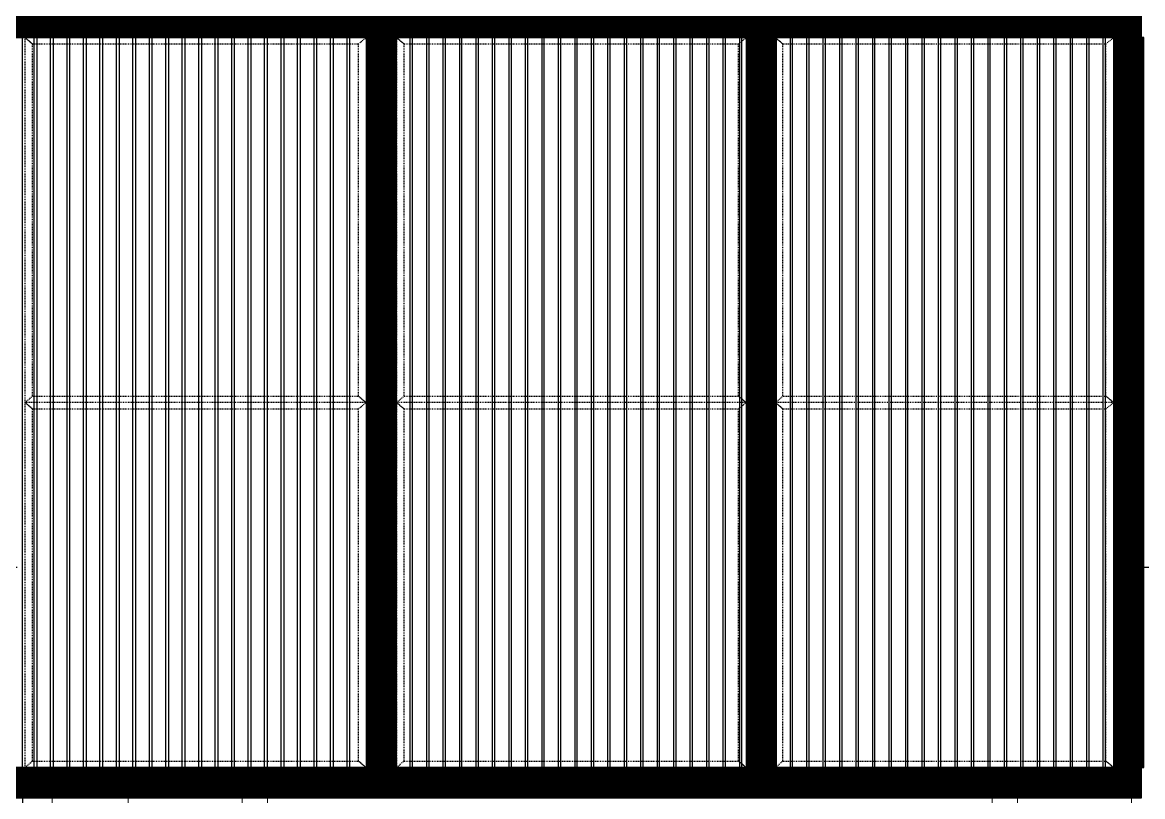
# Model space of a CAD drawing. Header units: millimetres. Extents: x 3774 to 718460, y -768339 to 192544.
# Drawn here: x 409014 to 413435, y -725372 to -722317 of the extents above; entities that cross this region are included whole.
import ezdxf
from ezdxf.xclip import XClip

# ---------------------------------------------------------------- set-up
doc = ezdxf.new("R2010")
doc.units = ezdxf.units.MM
doc.header["$XCLIPFRAME"] = 0
doc.set_wipeout_variables(frame=1)
for name, pattern in [('TA_GL_000.70000', [1.925, 0.7, -0.175, 0.175, -0.175, 0.7]), ('TA_HL_001.00000', [6.5, 3.55, -2.95]), ('XKITLINE00', [0]), ('XKITLINE02', [4, 2, -2])]:
    doc.linetypes.add(name, pattern=pattern)
for name, color, linetype in [('000 - 0_SYM_DWG_GRIDLINE_MAIN_COLOR_251', 7, 'Continuous'), ('010 - ASPG_EXTR_MAIN_COLOR_2', 7, 'Continuous'), ('010 - ASPG_EXTR_WIPEOUT_', 7, 'Continuous'), ('010 - ASPG_FRAMING_MAIN_COLOR_1', 7, 'Continuous'), ('010 - ASPG_FRAMING_MAIN_COLOR_2', 7, 'Continuous'), ('010 - ASPG_FRAMING_SUB_COLOR_2', 7, 'Continuous'), ('010 - ASPG_FRAMING_SUB_COLOR_3', 7, 'Continuous'), ('010 - ASPG_FRAMING_WIPEOUT_', 7, 'Continuous')]:
    doc.layers.add(name, color=color, linetype=linetype)
doc.layers.add('000_AREA_ASPG_AREA_HATCH_', color=7, linetype='Continuous', plot=False)
doc.layers.add('000_AREA_ASPG_AREA_MAIN_COLOR_1', color=7, linetype='Continuous', plot=False)
doc.layers.add('Bolt', color=7, linetype='Continuous', lineweight=0)
doc.layers.add('Part', color=7, linetype='Continuous', lineweight=0)
doc.styles.add('TA', font='', dxfattribs={"height": 4.5})
doc.styles.get('TA').set_extended_font_data('Cordia New')

# ---------------------------------------------------------------- blocks, each defined once
blk = doc.blocks.new('*U5902')
at = {"layer": '000 - 0_SYM_DWG_GRIDLINE_MAIN_COLOR_251', "color": 7, "linetype": 'ByBlock', "ltscale": 5}
blk.add_line((10, 0), (-759, 0), dxfattribs=at)
at = {"color": 7, "style": 'TA', "flags": 1}
blk.add_attdef('LOCATION', (6, -6), '', height=4.5, rotation=270, dxfattribs=at)
blk = doc.blocks.new('W-1-PP19-SE-ENT3_20260407-104913_PP19_ENT3_ELE1_DIMS_1')
at = {"layer": '000 - 0_SYM_DWG_GRIDLINE_MAIN_COLOR_251', "color": 7, "linetype": 'TA_GL_000.70000', "xscale": 50.00000000000003, "yscale": 50.00000000000003, "zscale": 50.00000000000003, "rotation": 180}
blk.add_blockref('*U5902', (-27800, 109400), dxfattribs=at)
blk = doc.blocks.new('*A6193501')
at = {"layer": 'Part', "color": 7, "linetype": 'XKITLINE00', "lineweight": 0}
blk.add_line((2179.569525, -87.253462), (2328.969438, -87.253462), dxfattribs=at)
blk = doc.blocks.new('*A13134195')
at = {"layer": 'Part', "color": 7, "linetype": 'XKITLINE00', "lineweight": 0}
for q in [(2331.369518, -82.453462), (2363.435963, -86.453462)]:
    blk.add_line((2331.369518, -86.453462), q, dxfattribs=at)
blk = doc.blocks.new('*A13264208')
at = {"layer": 'Part', "color": 7, "linetype": 'XKITLINE00', "lineweight": 0}
for p, q in [((2363.049523, -106.453462), (2363.435963, -106.453462)), ((2363.049523, -110.453462), (2363.049523, -106.453462))]:
    blk.add_line(p, q, dxfattribs=at)
blk = doc.blocks.new('*A13304212')
at = {"layer": 'Part', "color": 7, "linetype": 'XKITLINE00', "lineweight": 0}
for p, q in [((2335.769518, -86.773462), (2334.969518, -86.773462)), ((2334.969518, -92.053462), (2334.969518, -86.773462)), ((2335.769518, -92.053462), (2335.769518, -86.773462)), ((2334.969518, -104.053462), (2334.969518, -92.621462)), ((2335.769518, -104.053462), (2335.769518, -92.621462)), ((2334.969518, -116.053462), (2334.969518, -104.621462)), ((2335.769518, -116.053462), (2335.769518, -104.621462)), ((2334.969518, -128.053462), (2334.969518, -116.621462)), ((2335.769518, -128.053462), (2335.769518, -116.621462)), ((2334.969518, -130.133462), (2334.969518, -128.621462)), ((2335.769518, -130.133462), (2335.769518, -128.621462)), ((2334.969518, -130.133462), (2335.769518, -130.133462))]:
    blk.add_line(p, q, dxfattribs=at)
blk = doc.blocks.new('*A13314213')
at = {"layer": 'Part', "color": 7, "linetype": 'XKITLINE00', "lineweight": 0}
for p, q in [((2359.449603, -86.773462), (2358.649603, -86.773462)), ((2358.649603, -92.053462), (2358.649603, -86.773462)), ((2359.449603, -92.053462), (2359.449603, -86.773462)), ((2358.649603, -104.053462), (2358.649603, -92.621462)), ((2359.449603, -104.053462), (2359.449603, -92.621462)), ((2358.649603, -116.053462), (2358.649603, -104.621462)), ((2359.449603, -116.053462), (2359.449603, -104.621462)), ((2358.649603, -128.053462), (2358.649603, -116.621462)), ((2359.449603, -128.053462), (2359.449603, -116.621462)), ((2358.649603, -130.133462), (2358.649603, -128.621462)), ((2359.449603, -130.133462), (2359.449603, -128.621462)), ((2358.649603, -130.133462), (2359.449603, -130.133462))]:
    blk.add_line(p, q, dxfattribs=at)
blk = doc.blocks.new('*A13374219')
at = {"layer": 'Part', "color": 7, "linetype": 'XKITLINE00', "lineweight": 0}
for p, q in [((2328.969518, -124.453462), (2328.969518, -78.053462)), ((2328.969518, -78.053462), (2331.369518, -78.053462)), ((2331.369518, -124.453462), (2331.369518, -78.053462)), ((2328.969518, -124.453462), (2331.369518, -124.453462))]:
    blk.add_line(p, q, dxfattribs=at)
blk = doc.blocks.new('*A13384220')
at = {"layer": 'Part', "color": 7, "linetype": 'XKITLINE00', "lineweight": 0}
for p, q in [((2363.049523, -124.453462), (2363.049523, -78.053462)), ((2363.049523, -78.053462), (2363.435963, -78.053462)), ((2365.449523, -84.533462), (2365.449523, -84.373462)), ((2365.449523, -108.533462), (2365.449523, -108.373462)), ((2363.049523, -124.453462), (2363.435963, -124.453462))]:
    blk.add_line(p, q, dxfattribs=at)
blk = doc.blocks.new('*A13664248')
at = {"layer": 'Bolt', "color": 7, "linetype": 'XKITLINE00', "lineweight": 0}
for p, q in [((2330.369525, -87.661462), (2330.369525, -87.736054)), ((2330.257525, -87.773462), (2330.332117, -87.773462)), ((2330.369525, -87.885462), (2330.369525, -87.81087)), ((2330.481525, -87.773462), (2330.406933, -87.773462))]:
    blk.add_line(p, q, dxfattribs=at)
blk = doc.blocks.new('*A13694251')
at = {"layer": 'Bolt', "color": 7, "linetype": 'XKITLINE00', "lineweight": 0}
for p, q in [((2330.369526, -87.661462), (2330.369526, -87.736054)), ((2330.257526, -87.773462), (2330.332118, -87.773462)), ((2330.369526, -87.885462), (2330.369526, -87.81087)), ((2330.481526, -87.773462), (2330.406934, -87.773462))]:
    blk.add_line(p, q, dxfattribs=at)
blk = doc.blocks.new('*A14524334')
at = {"layer": 'Part', "color": 7, "linetype": 'XKITLINE00', "lineweight": 0}
for p, q in [((2328.809518, -104.053462), (2288.969552, -104.053462)), ((2328.809518, -104.573462), (2328.809518, -104.053462)), ((2328.809518, -104.573462), (2288.969552, -104.573462))]:
    blk.add_line(p, q, dxfattribs=at)
blk = doc.blocks.new('*A14564338')
at = {"layer": 'Part', "color": 7, "linetype": 'XKITLINE00', "lineweight": 0}
for p, q in [((2328.809518, -92.053462), (2288.969552, -92.053462)), ((2328.809518, -92.573462), (2328.809518, -92.053462)), ((2328.809518, -92.573462), (2288.969552, -92.573462))]:
    blk.add_line(p, q, dxfattribs=at)
blk = doc.blocks.new('*A14774359')
at = {"layer": 'Bolt', "color": 7, "linetype": 'XKITLINE00', "lineweight": 0}
for p, q in [((2330.257525, -106.973462), (2330.332117, -106.973462)), ((2330.369525, -106.861462), (2330.369525, -106.936054)), ((2330.369525, -107.085462), (2330.369525, -107.01087)), ((2330.481525, -106.973462), (2330.406933, -106.973462))]:
    blk.add_line(p, q, dxfattribs=at)
blk = doc.blocks.new('*A14784360')
at = {"layer": 'Bolt', "color": 7, "linetype": 'XKITLINE02', "lineweight": 0}
for p, q in [((2330.193525, -106.613462), (2330.193525, -106.693462)), ((2330.193525, -106.613462), (2330.193525, -106.693462)), ((2330.369525, -106.550102), (2330.369525, -106.893462)), ((2330.369525, -106.550102), (2330.369525, -106.893462)), ((2330.545525, -106.613462), (2330.545525, -106.693462)), ((2330.545525, -106.613462), (2330.545525, -106.693462))]:
    blk.add_line(p, q, dxfattribs=at)
blk = doc.blocks.new('*A14814363')
at = {"layer": 'Bolt', "color": 7, "linetype": 'XKITLINE02', "lineweight": 0}
for p, q in [((2330.193526, -106.613462), (2330.193526, -106.693462)), ((2330.193526, -106.613462), (2330.193526, -106.693462)), ((2330.369526, -106.550102), (2330.369526, -106.893462)), ((2330.369526, -106.550102), (2330.369526, -106.893462)), ((2330.545526, -106.613462), (2330.545526, -106.693462)), ((2330.545526, -106.613462), (2330.545526, -106.693462))]:
    blk.add_line(p, q, dxfattribs=at)
blk = doc.blocks.new('*A14824364')
at = {"layer": 'Bolt', "color": 7, "linetype": 'XKITLINE00', "lineweight": 0}
for p, q in [((2330.257526, -106.973462), (2330.332118, -106.973462)), ((2330.369526, -106.861462), (2330.369526, -106.936054)), ((2330.369526, -107.085462), (2330.369526, -107.01087)), ((2330.481526, -106.973462), (2330.406934, -106.973462))]:
    blk.add_line(p, q, dxfattribs=at)
blk = doc.blocks.new('*A14834365')
at = {"layer": 'Bolt', "color": 7, "linetype": 'XKITLINE00', "lineweight": 0}
for p, q in [((2330.257525, -101.133462), (2330.332117, -101.133462)), ((2330.369525, -101.021462), (2330.369525, -101.096054)), ((2330.481525, -101.133462), (2330.406933, -101.133462)), ((2330.369525, -101.245462), (2330.369525, -101.17087))]:
    blk.add_line(p, q, dxfattribs=at)
blk = doc.blocks.new('*A14844366')
at = {"layer": 'Bolt', "color": 7, "linetype": 'XKITLINE02', "lineweight": 0}
for p, q in [((2330.193525, -101.493462), (2330.193525, -101.413462)), ((2330.193525, -101.493462), (2330.193525, -101.413462)), ((2330.369525, -101.556822), (2330.369525, -101.213462)), ((2330.369525, -101.556822), (2330.369525, -101.213462)), ((2330.545525, -101.493462), (2330.545525, -101.413462)), ((2330.545525, -101.493462), (2330.545525, -101.413462))]:
    blk.add_line(p, q, dxfattribs=at)
blk = doc.blocks.new('*A14854367')
at = {"layer": 'Bolt', "color": 7, "linetype": 'XKITLINE02', "lineweight": 0}
for p, q in [((2329.313525, -92.621462), (2329.313525, -92.573462)), ((2329.313525, -92.621462), (2329.313525, -92.573462)), ((2329.433525, -92.573462), (2329.433525, -92.525462)), ((2329.433525, -92.573462), (2329.433525, -92.525462)), ((2329.489525, -92.684822), (2329.489525, -92.341462)), ((2329.489525, -92.684822), (2329.489525, -92.341462)), ((2329.545525, -92.573462), (2329.545525, -92.525462)), ((2329.545525, -92.573462), (2329.545525, -92.525462)), ((2329.665525, -92.621462), (2329.665525, -92.573462)), ((2329.665525, -92.621462), (2329.665525, -92.573462))]:
    blk.add_line(p, q, dxfattribs=at)
blk = doc.blocks.new('*A14884370')
at = {"layer": 'Bolt', "color": 7, "linetype": 'XKITLINE00', "lineweight": 0}
for p, q in [((2330.257526, -101.133462), (2330.332118, -101.133462)), ((2330.369526, -101.021462), (2330.369526, -101.096054)), ((2330.481526, -101.133462), (2330.406934, -101.133462)), ((2330.369526, -101.245462), (2330.369526, -101.17087))]:
    blk.add_line(p, q, dxfattribs=at)
blk = doc.blocks.new('*A14894371')
at = {"layer": 'Bolt', "color": 7, "linetype": 'XKITLINE02', "lineweight": 0}
for p, q in [((2330.193526, -101.493462), (2330.193526, -101.413462)), ((2330.193526, -101.493462), (2330.193526, -101.413462)), ((2330.369526, -101.556822), (2330.369526, -101.213462)), ((2330.369526, -101.556822), (2330.369526, -101.213462)), ((2330.545526, -101.493462), (2330.545526, -101.413462)), ((2330.545526, -101.493462), (2330.545526, -101.413462))]:
    blk.add_line(p, q, dxfattribs=at)
blk = doc.blocks.new('*A14904372')
at = {"layer": 'Bolt', "color": 7, "linetype": 'XKITLINE02', "lineweight": 0}
for p, q in [((2329.313522, -92.621462), (2329.313522, -92.573462)), ((2329.313522, -92.621462), (2329.313522, -92.573462)), ((2329.433522, -92.573462), (2329.433522, -92.525462)), ((2329.433522, -92.573462), (2329.433522, -92.525462)), ((2329.489522, -92.684822), (2329.489522, -92.341462)), ((2329.489522, -92.684822), (2329.489522, -92.341462)), ((2329.545522, -92.573462), (2329.545522, -92.525462)), ((2329.545522, -92.573462), (2329.545522, -92.525462)), ((2329.665522, -92.621462), (2329.665522, -92.573462)), ((2329.665522, -92.621462), (2329.665522, -92.573462))]:
    blk.add_line(p, q, dxfattribs=at)
blk = doc.blocks.new('*A15074389')
at = {"layer": 'Part', "color": 7, "linetype": 'XKITLINE00', "lineweight": 0}
for p, q in [((2362.889518, -104.053462), (2331.529518, -104.053462)), ((2331.529518, -104.573462), (2331.529518, -104.053462)), ((2362.889518, -104.573462), (2362.889518, -104.053462)), ((2362.889518, -104.573462), (2331.529518, -104.573462))]:
    blk.add_line(p, q, dxfattribs=at)
blk = doc.blocks.new('*A15084390')
at = {"layer": 'Part', "color": 7, "linetype": 'XKITLINE00', "lineweight": 0}
for p, q in [((2358.649603, -104.573462), (2358.649603, -104.621462)), ((2358.649603, -104.621462), (2359.449603, -104.621462)), ((2359.449603, -104.621462), (2359.449603, -104.573462))]:
    blk.add_line(p, q, dxfattribs=at)
blk = doc.blocks.new('*A15094391')
at = {"layer": 'Part', "color": 7, "linetype": 'XKITLINE00', "lineweight": 0}
for p, q in [((2359.025603, -105.421462), (2359.025603, -104.621462)), ((2359.025603, -104.621462), (2359.073603, -104.621462)), ((2359.073603, -105.421462), (2359.073603, -104.621462)), ((2359.025603, -104.861462), (2359.073603, -104.861462)), ((2359.025603, -105.421462), (2359.073603, -105.421462))]:
    blk.add_line(p, q, dxfattribs=at)
blk = doc.blocks.new('*A15104392')
at = {"layer": 'Part', "color": 7, "linetype": 'XKITLINE00', "lineweight": 0}
for p, q in [((2335.345518, -105.421462), (2335.345518, -104.621462)), ((2335.345518, -104.621462), (2335.393518, -104.621462)), ((2335.393518, -105.421462), (2335.393518, -104.621462)), ((2335.345518, -104.861462), (2335.393518, -104.861462)), ((2335.345518, -105.421462), (2335.393518, -105.421462))]:
    blk.add_line(p, q, dxfattribs=at)
blk = doc.blocks.new('*A15114393')
at = {"layer": 'Part', "color": 7, "linetype": 'XKITLINE00', "lineweight": 0}
for p, q in [((2334.969518, -104.573462), (2334.969518, -104.621462)), ((2334.969518, -104.621462), (2335.769518, -104.621462)), ((2335.769518, -104.621462), (2335.769518, -104.573462))]:
    blk.add_line(p, q, dxfattribs=at)
blk = doc.blocks.new('*A15124394')
at = {"layer": 'Part', "color": 7, "linetype": 'XKITLINE00', "lineweight": 0}
for p, q in [((2362.889518, -92.053462), (2331.529518, -92.053462)), ((2331.529518, -92.573462), (2331.529518, -92.053462)), ((2362.889518, -92.573462), (2362.889518, -92.053462)), ((2362.889518, -92.573462), (2331.529518, -92.573462))]:
    blk.add_line(p, q, dxfattribs=at)
blk = doc.blocks.new('*A15134395')
at = {"layer": 'Part', "color": 7, "linetype": 'XKITLINE00', "lineweight": 0}
for p, q in [((2358.649603, -92.573462), (2358.649603, -92.621462)), ((2358.649603, -92.621462), (2359.449603, -92.621462)), ((2359.449603, -92.621462), (2359.449603, -92.573462))]:
    blk.add_line(p, q, dxfattribs=at)
blk = doc.blocks.new('*A15144396')
at = {"layer": 'Part', "color": 7, "linetype": 'XKITLINE00', "lineweight": 0}
for p, q in [((2359.025603, -93.421462), (2359.025603, -92.621462)), ((2359.025603, -92.621462), (2359.073603, -92.621462)), ((2359.073603, -93.421462), (2359.073603, -92.621462)), ((2359.025603, -92.861462), (2359.073603, -92.861462)), ((2359.025603, -93.421462), (2359.073603, -93.421462))]:
    blk.add_line(p, q, dxfattribs=at)
blk = doc.blocks.new('*A15154397')
at = {"layer": 'Part', "color": 7, "linetype": 'XKITLINE00', "lineweight": 0}
for p, q in [((2334.969518, -92.573462), (2334.969518, -92.621462)), ((2334.969518, -92.621462), (2335.769518, -92.621462)), ((2335.769518, -92.621462), (2335.769518, -92.573462))]:
    blk.add_line(p, q, dxfattribs=at)
blk = doc.blocks.new('*A15164398')
at = {"layer": 'Part', "color": 7, "linetype": 'XKITLINE00', "lineweight": 0}
for p, q in [((2335.345518, -93.421462), (2335.345518, -92.621462)), ((2335.345518, -92.621462), (2335.393518, -92.621462)), ((2335.393518, -93.421462), (2335.393518, -92.621462)), ((2335.345518, -92.861462), (2335.393518, -92.861462)), ((2335.345518, -93.421462), (2335.393518, -93.421462))]:
    blk.add_line(p, q, dxfattribs=at)
blk = doc.blocks.new('*A15284410')
at = {"layer": 'Bolt'}
for points in [[(2358.754, -104.573), (2358.754, -104.525), (2358.866, -104.525), (2358.866, -104.573)], [(2358.754, -104.621), (2358.754, -104.573), (2358.866, -104.573), (2358.866, -104.621)], [(2359.234, -104.573), (2359.234, -104.525), (2359.346, -104.525), (2359.346, -104.573)], [(2359.234, -104.621), (2359.234, -104.573), (2359.346, -104.573), (2359.346, -104.621)]]:
    blk.add_hatch(color=7, dxfattribs=at).paths.add_polyline_path(points, flags=17)
at = {"layer": 'Bolt', "color": 7, "linetype": 'XKITLINE00', "lineweight": 0}
for p, q in [((2358.754, -104.573), (2358.754, -104.525)), ((2358.754, -104.621), (2358.754, -104.573)), ((2358.81, -104.685), (2358.81, -104.341)), ((2358.866, -104.573), (2358.866, -104.525)), ((2358.866, -104.621), (2358.866, -104.573)), ((2359.234, -104.573), (2359.234, -104.525)), ((2359.234, -104.621), (2359.234, -104.573)), ((2359.29, -104.685), (2359.29, -104.341)), ((2359.346, -104.573), (2359.346, -104.525)), ((2359.346, -104.621), (2359.346, -104.573))]:
    blk.add_line(p, q, dxfattribs=at)
blk = doc.blocks.new('*A15294411')
at = {"layer": 'Bolt'}
for points in [[(2335.074, -104.573), (2335.074, -104.525), (2335.186, -104.525), (2335.186, -104.573)], [(2335.074, -104.621), (2335.074, -104.573), (2335.186, -104.573), (2335.186, -104.621)], [(2335.554, -104.573), (2335.554, -104.525), (2335.666, -104.525), (2335.666, -104.573)], [(2335.554, -104.621), (2335.554, -104.573), (2335.666, -104.573), (2335.666, -104.621)]]:
    blk.add_hatch(color=7, dxfattribs=at).paths.add_polyline_path(points, flags=17)
at = {"layer": 'Bolt', "color": 7, "linetype": 'XKITLINE00', "lineweight": 0}
for p, q in [((2335.074, -104.573), (2335.074, -104.525)), ((2335.074, -104.621), (2335.074, -104.573)), ((2335.13, -104.685), (2335.13, -104.341)), ((2335.186, -104.573), (2335.186, -104.525)), ((2335.186, -104.621), (2335.186, -104.573)), ((2335.554, -104.573), (2335.554, -104.525)), ((2335.554, -104.621), (2335.554, -104.573)), ((2335.61, -104.685), (2335.61, -104.341)), ((2335.666, -104.573), (2335.666, -104.525)), ((2335.666, -104.621), (2335.666, -104.573))]:
    blk.add_line(p, q, dxfattribs=at)
blk = doc.blocks.new('*A15304412')
at = {"layer": 'Bolt'}
for points in [[(2358.754, -92.573), (2358.754, -92.525), (2358.866, -92.525), (2358.866, -92.573)], [(2358.754, -92.621), (2358.754, -92.573), (2358.866, -92.573), (2358.866, -92.621)], [(2359.234, -92.573), (2359.234, -92.525), (2359.346, -92.525), (2359.346, -92.573)], [(2359.234, -92.621), (2359.234, -92.573), (2359.346, -92.573), (2359.346, -92.621)]]:
    blk.add_hatch(color=7, dxfattribs=at).paths.add_polyline_path(points, flags=17)
at = {"layer": 'Bolt', "color": 7, "linetype": 'XKITLINE00', "lineweight": 0}
for p, q in [((2358.754, -92.573), (2358.754, -92.525)), ((2358.754, -92.621), (2358.754, -92.573)), ((2358.81, -92.685), (2358.81, -92.341)), ((2358.866, -92.573), (2358.866, -92.525)), ((2358.866, -92.621), (2358.866, -92.573)), ((2359.234, -92.573), (2359.234, -92.525)), ((2359.234, -92.621), (2359.234, -92.573)), ((2359.29, -92.685), (2359.29, -92.341)), ((2359.346, -92.573), (2359.346, -92.525)), ((2359.346, -92.621), (2359.346, -92.573))]:
    blk.add_line(p, q, dxfattribs=at)
blk = doc.blocks.new('*A15314413')
at = {"layer": 'Bolt'}
for points in [[(2335.074, -92.573), (2335.074, -92.525), (2335.186, -92.525), (2335.186, -92.573)], [(2335.074, -92.621), (2335.074, -92.573), (2335.186, -92.573), (2335.186, -92.621)], [(2335.554, -92.573), (2335.554, -92.525), (2335.666, -92.525), (2335.666, -92.573)], [(2335.554, -92.621), (2335.554, -92.573), (2335.666, -92.573), (2335.666, -92.621)]]:
    blk.add_hatch(color=7, dxfattribs=at).paths.add_polyline_path(points, flags=17)
at = {"layer": 'Bolt', "color": 7, "linetype": 'XKITLINE00', "lineweight": 0}
for p, q in [((2335.074, -92.573), (2335.074, -92.525)), ((2335.074, -92.621), (2335.074, -92.573)), ((2335.13, -92.685), (2335.13, -92.341)), ((2335.186, -92.573), (2335.186, -92.525)), ((2335.186, -92.621), (2335.186, -92.573)), ((2335.554, -92.573), (2335.554, -92.525)), ((2335.554, -92.621), (2335.554, -92.573)), ((2335.61, -92.685), (2335.61, -92.341)), ((2335.666, -92.573), (2335.666, -92.525)), ((2335.666, -92.621), (2335.666, -92.573))]:
    blk.add_line(p, q, dxfattribs=at)
blk = doc.blocks.new('*A15924474')
at = {"layer": 'Part', "color": 7, "linetype": 'XKITLINE00', "lineweight": 0}
blk.add_line((2328.969438, -87.253462), (2328.969438, -82.453462), dxfattribs=at)
blk = doc.blocks.new('*A16234505')
at = {"layer": 'Bolt', "color": 7, "linetype": 'XKITLINE02', "lineweight": 0}
for p, q in [((2330.369525, -87.350102), (2330.369525, -87.693462)), ((2330.369525, -87.350102), (2330.369525, -87.693462)), ((2330.193525, -87.413462), (2330.193525, -87.493462)), ((2330.193525, -87.413462), (2330.193525, -87.493462)), ((2330.545525, -87.413462), (2330.545525, -87.493462)), ((2330.545525, -87.413462), (2330.545525, -87.493462))]:
    blk.add_line(p, q, dxfattribs=at)
blk = doc.blocks.new('*A16264508')
at = {"layer": 'Bolt', "color": 7, "linetype": 'XKITLINE02', "lineweight": 0}
for p, q in [((2330.369526, -87.350102), (2330.369526, -87.693462)), ((2330.369526, -87.350102), (2330.369526, -87.693462)), ((2330.193526, -87.413462), (2330.193526, -87.493462)), ((2330.193526, -87.413462), (2330.193526, -87.493462)), ((2330.545526, -87.413462), (2330.545526, -87.493462)), ((2330.545526, -87.413462), (2330.545526, -87.493462))]:
    blk.add_line(p, q, dxfattribs=at)
blk = doc.blocks.new('*A16624544')
at = {"layer": 'Part', "color": 7, "linetype": 'XKITLINE00', "lineweight": 0}
for p, q in [((2359.073603, -86.773462), (2359.073603, -86.693462)), ((2359.113603, -86.773462), (2359.113603, -86.733462)), ((2359.113603, -86.733462), (2359.553603, -86.733462)), ((2359.553603, -86.733462), (2359.553603, -86.693462))]:
    blk.add_line(p, q, dxfattribs=at)
blk = doc.blocks.new('*A16634545')
at = {"layer": 'Part', "color": 7, "linetype": 'XKITLINE00', "lineweight": 0}
for p, q in [((2358.169603, -86.613462), (2358.009603, -86.453462)), ((2359.929603, -86.613462), (2358.169603, -86.613462)), ((2360.089603, -86.453462), (2359.929603, -86.613462))]:
    blk.add_line(p, q, dxfattribs=at)
blk = doc.blocks.new('*A16644546')
at = {"layer": 'Part', "color": 7, "linetype": 'XKITLINE00', "lineweight": 0}
for p, q in [((2358.169603, -86.693462), (2358.169603, -86.613462)), ((2358.169603, -86.613462), (2359.929603, -86.613462)), ((2359.929603, -86.693462), (2359.929603, -86.613462)), ((2358.169603, -86.693462), (2359.929603, -86.693462))]:
    blk.add_line(p, q, dxfattribs=at)
blk = doc.blocks.new('*A16654547')
at = {"layer": 'Part', "color": 7, "linetype": 'XKITLINE00', "lineweight": 0}
for p, q in [((2335.393518, -86.773462), (2335.393518, -86.693462)), ((2335.433518, -86.773462), (2335.433518, -86.733462)), ((2335.433518, -86.733462), (2335.873518, -86.733462)), ((2335.873518, -86.733462), (2335.873518, -86.693462))]:
    blk.add_line(p, q, dxfattribs=at)
blk = doc.blocks.new('*A16664548')
at = {"layer": 'Part', "color": 7, "linetype": 'XKITLINE00', "lineweight": 0}
for p, q in [((2334.489518, -86.693462), (2334.489518, -86.613462)), ((2334.489518, -86.613462), (2336.249518, -86.613462)), ((2336.249518, -86.693462), (2336.249518, -86.613462)), ((2334.489518, -86.693462), (2336.249518, -86.693462))]:
    blk.add_line(p, q, dxfattribs=at)
blk = doc.blocks.new('*A16724554')
at = {"layer": 'Part', "color": 7, "linetype": 'XKITLINE00', "lineweight": 0}
for p, q in [((2334.489518, -86.613462), (2334.329518, -86.453462)), ((2336.249518, -86.613462), (2334.489518, -86.613462)), ((2336.409518, -86.453462), (2336.249518, -86.613462))]:
    blk.add_line(p, q, dxfattribs=at)
blk = doc.blocks.new('*A16824564')
at = {"layer": 'Bolt'}
for points in [[(2358.466, -86.613), (2358.466, -86.693), (2358.354, -86.693), (2358.354, -86.613)], [(2359.746, -86.613), (2359.746, -86.693), (2359.634, -86.693), (2359.634, -86.613)]]:
    blk.add_hatch(color=7, dxfattribs=at).paths.add_polyline_path(points, flags=17)
at = {"layer": 'Bolt', "color": 7, "linetype": 'XKITLINE00', "lineweight": 0}
for p, q in [((2358.354, -86.613), (2358.354, -86.693)), ((2358.41, -86.55), (2358.41, -86.893)), ((2358.466, -86.613), (2358.466, -86.693)), ((2359.634, -86.613), (2359.634, -86.693)), ((2359.69, -86.55), (2359.69, -86.893)), ((2359.746, -86.613), (2359.746, -86.693))]:
    blk.add_line(p, q, dxfattribs=at)
blk = doc.blocks.new('*A16834565')
at = {"layer": 'Bolt', "color": 7, "linetype": 'XKITLINE02', "lineweight": 0}
for p, q in [((2358.962243, -86.973462), (2359.305603, -86.973462)), ((2359.025603, -86.917462), (2359.073603, -86.917462)), ((2359.073603, -86.917462), (2359.113603, -86.917462)), ((2359.025603, -87.029462), (2359.073603, -87.029462)), ((2359.073603, -87.029462), (2359.113603, -87.029462))]:
    blk.add_line(p, q, dxfattribs=at)
blk = doc.blocks.new('*A16844566')
at = {"layer": 'Bolt'}
for points in [[(2334.786, -86.613), (2334.786, -86.693), (2334.674, -86.693), (2334.674, -86.613)], [(2336.066, -86.613), (2336.066, -86.693), (2335.954, -86.693), (2335.954, -86.613)]]:
    blk.add_hatch(color=7, dxfattribs=at).paths.add_polyline_path(points, flags=17)
at = {"layer": 'Bolt', "color": 7, "linetype": 'XKITLINE00', "lineweight": 0}
for p, q in [((2334.674, -86.613), (2334.674, -86.693)), ((2334.73, -86.55), (2334.73, -86.893)), ((2334.786, -86.613), (2334.786, -86.693)), ((2335.954, -86.613), (2335.954, -86.693)), ((2336.01, -86.55), (2336.01, -86.893)), ((2336.066, -86.613), (2336.066, -86.693))]:
    blk.add_line(p, q, dxfattribs=at)
blk = doc.blocks.new('*A16854567')
at = {"layer": 'Bolt', "color": 7, "linetype": 'XKITLINE02', "lineweight": 0}
for p, q in [((2335.282158, -86.973462), (2335.625518, -86.973462)), ((2335.345518, -86.917462), (2335.393518, -86.917462)), ((2335.393518, -86.917462), (2335.433518, -86.917462)), ((2335.345518, -87.029462), (2335.393518, -87.029462)), ((2335.393518, -87.029462), (2335.433518, -87.029462))]:
    blk.add_line(p, q, dxfattribs=at)
blk = doc.blocks.new('W-1-PP19-SE-ENT3_20260407-111149_PP19_ENT3_SE_ELE3')
at = {"color": 7, "lineweight": 0, "xscale": 125, "yscale": 125, "zscale": 125}
for name in ['*A13374219', '*A13384220', '*A6193501', '*A15924474', '*A13134195', '*A16724554', '*A16664548', '*A16844566', '*A16634545', '*A16644546', '*A16824564', '*A13304212', '*A16854567', '*A16654547', '*A13314213', '*A16834565', '*A16624544', '*A16234505', '*A16264508', '*A13664248', '*A13694251', '*A14564338', '*A15124394', '*A14904372', '*A14854367', '*A15154397', '*A15314413', '*A15164398', '*A15134395', '*A15304412', '*A15144396', '*A14834365', '*A14884370', '*A14844366', '*A14894371', '*A14524334', '*A15074389', '*A15114393', '*A15294411', '*A15104392', '*A15084390', '*A15284410', '*A15094391', '*A13264208', '*A14784360', '*A14814363', '*A14774359', '*A14824364']:
    blk.add_blockref(name, (-296446.190625, 122106.68275), dxfattribs=at)
blk = doc.blocks.new('*U7966')
at = {"color": 7}
blk.add_wipeout([(0, 0), (77.5, 0), (77.5, 2950), (0, 2950)], dxfattribs=at)
blk.add_lwpolyline([(0, 0), (77.5, 0), (77.5, 2950), (0, 2950)], close=True, dxfattribs=at)
blk = doc.blocks.new('*U7965')
at = {"color": 7}
blk.add_wipeout([(0, -40), (4413, -40), (4413, 40), (0, 40)], dxfattribs=at).dxf.layer = '010 - ASPG_FRAMING_WIPEOUT_'
at = {"layer": '010 - ASPG_FRAMING_MAIN_COLOR_2', "color": 7}
blk.add_lwpolyline([(0, -40), (4413, -40), (4413, 40), (0, 40)], close=True, dxfattribs=at)
at = {"color": 7}
for points in [[(0, 40), (4493.8, 40), (4493.8, 50), (0, 50)], [(0, -50), (4493.8, -50), (4493.8, -40), (0, -40)]]:
    blk.add_wipeout(points, dxfattribs=at).dxf.layer = '010 - ASPG_FRAMING_WIPEOUT_'
at = {"layer": '010 - ASPG_FRAMING_MAIN_COLOR_1', "color": 7}
for points in [[(0, 40), (4493.8, 40), (4493.8, 50), (0, 50)], [(0, -50), (4493.8, -50), (4493.8, -40), (0, -40)]]:
    blk.add_lwpolyline(points, close=True, dxfattribs=at)
blk = doc.blocks.new('*U7967')
at = {"color": 7}
blk.add_wipeout([(0, 0), (77.5, 0), (77.5, 2900), (0, 2900)], dxfattribs=at)
blk.add_lwpolyline([(0, 0), (77.5, 0), (77.5, 2900), (0, 2900)], close=True, dxfattribs=at)
blk = doc.blocks.new('*U8022')
at = {"color": 7}
blk.add_wipeout([(50, 0), (1416.3, 0), (1416.3, 2880), (50, 2880)], dxfattribs=at).dxf.layer = '010 - ASPG_EXTR_WIPEOUT_'
at = {"layer": '010 - ASPG_EXTR_MAIN_COLOR_2', "color": 7}
for points in [[(125, 0), (135.2, 0), (135.2, 2880), (125, 2880)], [(190, 0), (200.2, 0), (200.2, 2880), (190, 2880)], [(255, 0), (265.2, 0), (265.2, 2880), (255, 2880)], [(320, 0), (330.2, 0), (330.2, 2880), (320, 2880)], [(385, 0), (395.2, 0), (395.2, 2880), (385, 2880)], [(450, 0), (460.2, 0), (460.2, 2880), (450, 2880)], [(515, 0), (525.2, 0), (525.2, 2880), (515, 2880)], [(580, 0), (590.2, 0), (590.2, 2880), (580, 2880)], [(645, 0), (655.2, 0), (655.2, 2880), (645, 2880)], [(710, 0), (720.2, 0), (720.2, 2880), (710, 2880)], [(775, 0), (785.2, 0), (785.2, 2880), (775, 2880)], [(840, 0), (850.2, 0), (850.2, 2880), (840, 2880)], [(905, 0), (915.2, 0), (915.2, 2880), (905, 2880)], [(970, 0), (980.2, 0), (980.2, 2880), (970, 2880)], [(1035, 0), (1045.2, 0), (1045.2, 2880), (1035, 2880)], [(1100, 0), (1110.2, 0), (1110.2, 2880), (1100, 2880)], [(1165, 0), (1175.2, 0), (1175.2, 2880), (1165, 2880)], [(1230, 0), (1240.2, 0), (1240.2, 2880), (1230, 2880)], [(1295, 0), (1305.2, 0), (1305.2, 2880), (1295, 2880)], [(1360, 0), (1370.2, 0), (1370.2, 2880), (1360, 2880)]]:
    blk.add_lwpolyline(points, close=True, dxfattribs=at)
at = {"layer": '010 - ASPG_FRAMING_SUB_COLOR_2', "color": 7}
blk.add_lwpolyline([(50, 0), (1416.3, 0), (1416.3, 2880), (50, 2880)], close=True, dxfattribs=at)
at = {"color": 7}
blk.add_wipeout([(-50, 0), (50, 0), (50, 2880), (-50, 2880)], dxfattribs=at).dxf.layer = '010 - ASPG_EXTR_WIPEOUT_'
at = {"layer": '010 - ASPG_FRAMING_MAIN_COLOR_1', "color": 7}
for points in [[(-50, 0), (-40, 0), (-40, 2880), (-50, 2880)], [(40, 0), (50, 0), (50, 2880), (40, 2880)]]:
    blk.add_lwpolyline(points, close=True, dxfattribs=at)
at = {"layer": '010 - ASPG_FRAMING_SUB_COLOR_2', "color": 7}
blk.add_lwpolyline([(-50, 0), (50, 0), (50, 2880), (-50, 2880)], close=True, dxfattribs=at)
blk = doc.blocks.new('*U8021')
at = {"color": 7}
blk.add_wipeout([(50, 0), (1450, 0), (1450, 2880), (50, 2880)], dxfattribs=at).dxf.layer = '010 - ASPG_EXTR_WIPEOUT_'
at = {"layer": '010 - ASPG_EXTR_MAIN_COLOR_2', "color": 7}
for points in [[(113.3, 0), (123.5, 0), (123.5, 2880), (113.3, 2880)], [(178.3, 0), (188.5, 0), (188.5, 2880), (178.3, 2880)], [(243.3, 0), (253.5, 0), (253.5, 2880), (243.3, 2880)], [(308.3, 0), (318.5, 0), (318.5, 2880), (308.3, 2880)], [(373.3, 0), (383.5, 0), (383.5, 2880), (373.3, 2880)], [(438.3, 0), (448.5, 0), (448.5, 2880), (438.3, 2880)], [(503.3, 0), (513.5, 0), (513.5, 2880), (503.3, 2880)], [(568.3, 0), (578.5, 0), (578.5, 2880), (568.3, 2880)], [(633.3, 0), (643.5, 0), (643.5, 2880), (633.3, 2880)], [(698.3, 0), (708.5, 0), (708.5, 2880), (698.3, 2880)], [(763.3, 0), (773.5, 0), (773.5, 2880), (763.3, 2880)], [(828.3, 0), (838.5, 0), (838.5, 2880), (828.3, 2880)], [(893.3, 0), (903.5, 0), (903.5, 2880), (893.3, 2880)], [(958.3, 0), (968.5, 0), (968.5, 2880), (958.3, 2880)], [(1023.3, 0), (1033.5, 0), (1033.5, 2880), (1023.3, 2880)], [(1088.3, 0), (1098.5, 0), (1098.5, 2880), (1088.3, 2880)], [(1153.3, 0), (1163.5, 0), (1163.5, 2880), (1153.3, 2880)], [(1218.3, 0), (1228.5, 0), (1228.5, 2880), (1218.3, 2880)], [(1283.3, 0), (1293.5, 0), (1293.5, 2880), (1283.3, 2880)], [(1348.3, 0), (1358.5, 0), (1358.5, 2880), (1348.3, 2880)], [(1413.3, 0), (1423.5, 0), (1423.5, 2880), (1413.3, 2880)]]:
    blk.add_lwpolyline(points, close=True, dxfattribs=at)
at = {"layer": '010 - ASPG_FRAMING_SUB_COLOR_2', "color": 7}
blk.add_lwpolyline([(50, 0), (1450, 0), (1450, 2880), (50, 2880)], close=True, dxfattribs=at)
at = {"color": 7}
for points in [[(-50, 0), (50, 0), (50, 2880), (-50, 2880)], [(1450, 0), (1550, 0), (1550, 2880), (1450, 2880)]]:
    blk.add_wipeout(points, dxfattribs=at).dxf.layer = '010 - ASPG_EXTR_WIPEOUT_'
at = {"layer": '010 - ASPG_FRAMING_MAIN_COLOR_1', "color": 7}
for points in [[(-50, 0), (-40, 0), (-40, 2880), (-50, 2880)], [(40, 0), (50, 0), (50, 2880), (40, 2880)], [(1450, 0), (1460, 0), (1460, 2880), (1450, 2880)], [(1540, 0), (1550, 0), (1550, 2880), (1540, 2880)]]:
    blk.add_lwpolyline(points, close=True, dxfattribs=at)
at = {"layer": '010 - ASPG_FRAMING_SUB_COLOR_2', "color": 7}
for points in [[(-50, 0), (50, 0), (50, 2880), (-50, 2880)], [(1450, 0), (1550, 0), (1550, 2880), (1450, 2880)]]:
    blk.add_lwpolyline(points, close=True, dxfattribs=at)
blk = doc.blocks.new('*U8023')
at = {"color": 7}
blk.add_wipeout([(50, 0), (1400, 0), (1400, 2880), (50, 2880)], dxfattribs=at).dxf.layer = '010 - ASPG_EXTR_WIPEOUT_'
at = {"layer": '010 - ASPG_EXTR_MAIN_COLOR_2', "color": 7}
for points in [[(113.3, 0), (123.5, 0), (123.5, 2880), (113.3, 2880)], [(178.3, 0), (188.5, 0), (188.5, 2880), (178.3, 2880)], [(243.3, 0), (253.5, 0), (253.5, 2880), (243.3, 2880)], [(308.3, 0), (318.5, 0), (318.5, 2880), (308.3, 2880)], [(373.3, 0), (383.5, 0), (383.5, 2880), (373.3, 2880)], [(438.3, 0), (448.5, 0), (448.5, 2880), (438.3, 2880)], [(503.3, 0), (513.5, 0), (513.5, 2880), (503.3, 2880)], [(568.3, 0), (578.5, 0), (578.5, 2880), (568.3, 2880)], [(633.3, 0), (643.5, 0), (643.5, 2880), (633.3, 2880)], [(698.3, 0), (708.5, 0), (708.5, 2880), (698.3, 2880)], [(763.3, 0), (773.5, 0), (773.5, 2880), (763.3, 2880)], [(828.3, 0), (838.5, 0), (838.5, 2880), (828.3, 2880)], [(893.3, 0), (903.5, 0), (903.5, 2880), (893.3, 2880)], [(958.3, 0), (968.5, 0), (968.5, 2880), (958.3, 2880)], [(1023.3, 0), (1033.5, 0), (1033.5, 2880), (1023.3, 2880)], [(1088.3, 0), (1098.5, 0), (1098.5, 2880), (1088.3, 2880)], [(1153.3, 0), (1163.5, 0), (1163.5, 2880), (1153.3, 2880)], [(1218.3, 0), (1228.5, 0), (1228.5, 2880), (1218.3, 2880)], [(1283.3, 0), (1293.5, 0), (1293.5, 2880), (1283.3, 2880)], [(1348.3, 0), (1358.5, 0), (1358.5, 2880), (1348.3, 2880)]]:
    blk.add_lwpolyline(points, close=True, dxfattribs=at)
at = {"layer": '010 - ASPG_FRAMING_SUB_COLOR_2', "color": 7}
blk.add_lwpolyline([(50, 0), (1400, 0), (1400, 2880), (50, 2880)], close=True, dxfattribs=at)
at = {"color": 7}
for points in [[(-50, 0), (50, 0), (50, 2880), (-50, 2880)], [(1400, 0), (1500, 0), (1500, 2880), (1400, 2880)]]:
    blk.add_wipeout(points, dxfattribs=at).dxf.layer = '010 - ASPG_EXTR_WIPEOUT_'
at = {"layer": '010 - ASPG_FRAMING_MAIN_COLOR_1', "color": 7}
for points in [[(-50, 0), (-40, 0), (-40, 2880), (-50, 2880)], [(40, 0), (50, 0), (50, 2880), (40, 2880)], [(1400, 0), (1410, 0), (1410, 2880), (1400, 2880)], [(1490, 0), (1500, 0), (1500, 2880), (1490, 2880)]]:
    blk.add_lwpolyline(points, close=True, dxfattribs=at)
at = {"layer": '010 - ASPG_FRAMING_SUB_COLOR_2', "color": 7}
for points in [[(-50, 0), (50, 0), (50, 2880), (-50, 2880)], [(1400, 0), (1500, 0), (1500, 2880), (1400, 2880)]]:
    blk.add_lwpolyline(points, close=True, dxfattribs=at)
blk = doc.blocks.new('*U8152')
at = {"layer": '010 - ASPG_FRAMING_SUB_COLOR_3', "color": 7, "linetype": 'ByBlock'}
for points in [[(0, 0), (0, 1346.3), (25, 1316.3), (25, 30), (0, 0)], [(1440, 1346.3), (0, 1346.3), (25, 1316.3), (1415, 1316.3)], [(1440, 0), (1440, 1346.3), (1415, 1316.3), (1415, 30), (1440, 0)], [(25, 30), (1415, 30), (1440, 0), (0, 0), (25, 30)]]:
    blk.add_lwpolyline(points, close=True, dxfattribs=at)
blk = doc.blocks.new('*U8151')
at = {"layer": '010 - ASPG_FRAMING_SUB_COLOR_3', "color": 7, "linetype": 'ByBlock'}
for points in [[(0, 0), (0, 1380), (25, 1350), (25, 30), (0, 0)], [(1440, 1380), (0, 1380), (25, 1350), (1415, 1350)], [(1440, 0), (1440, 1380), (1415, 1350), (1415, 30), (1440, 0)], [(25, 30), (1415, 30), (1440, 0), (0, 0), (25, 30)]]:
    blk.add_lwpolyline(points, close=True, dxfattribs=at)
blk = doc.blocks.new('*U8161')
at = {"layer": '010 - ASPG_FRAMING_SUB_COLOR_3', "color": 7, "linetype": 'ByBlock'}
for points in [[(0, 0), (0, 1335), (25, 1305), (25, 30), (0, 0)], [(1440, 1335), (0, 1335), (25, 1305), (1415, 1305)], [(1440, 0), (1440, 1335), (1415, 1305), (1415, 30), (1440, 0)], [(25, 30), (1415, 30), (1440, 0), (0, 0), (25, 30)]]:
    blk.add_lwpolyline(points, close=True, dxfattribs=at)
blk = doc.blocks.new('*U8193')
at = {"layer": '000_AREA_ASPG_AREA_HATCH_', "transparency": 33554539}
h = blk.add_hatch(dxfattribs=at)
h.set_pattern_fill('ANSI31')
h.set_pattern_definition([(45, (-24.4354, 2854.1105), (-2.245064, 2.245064), [])])
h.paths.add_polyline_path([(-60, 0), (60, 0), (60, 2880), (-60, 2880)])
at = {"layer": '000_AREA_ASPG_AREA_MAIN_COLOR_1', "color": 7}
blk.add_lwpolyline([(-60, 0), (60, 0), (60, 2880), (-60, 2880)], close=True, dxfattribs=at)
blk = doc.blocks.new('*U8198')
at = {"layer": '000_AREA_ASPG_AREA_HATCH_', "transparency": 33554539}
h = blk.add_hatch(dxfattribs=at)
h.set_pattern_fill('ANSI31')
h.set_pattern_definition([(45, (-24.4354, 4467.9105), (-2.245064, 2.245064), [])])
h.paths.add_polyline_path([(-60, 0), (60, 0), (60, 4493.8), (-60, 4493.8)])
at = {"layer": '000_AREA_ASPG_AREA_MAIN_COLOR_1', "color": 7}
blk.add_lwpolyline([(-60, 0), (60, 0), (60, 4493.8), (-60, 4493.8)], close=True, dxfattribs=at)

msp = doc.modelspace()

# ---------------------------------------------------------------- block references
at = {"color": 7}
ref = msp.add_blockref('W-1-PP19-SE-ENT3_20260407-111149_PP19_ENT3_SE_ELE3', (414456.105, -833866.64), dxfattribs=at)
XClip(ref).set_block_clipping_path([(-32830.0732933623, 98192.9450294074), (1428.5091477262, 121044.4843190958)])

# ---------------------------------------------------------------- next in the draw order: block references
at = {"color": 7, "xscale": -1}
msp.add_blockref('*U7966', (409013.805, -728316.64), dxfattribs=at)

# ---------------------------------------------------------------- next in the draw order: block references
at = {"color": 7, "rotation": 180}
msp.add_blockref('*U7965', (413430.105, -725316.64), dxfattribs=at)

# ---------------------------------------------------------------- next in the draw order: block references
at = {"color": 7, "xscale": -1}
msp.add_blockref('*U7967', (409013.805, -725266.64), dxfattribs=at)

# ---------------------------------------------------------------- next in the draw order: block references
at = {"color": 7, "rotation": 180}
msp.add_blockref('*U7965', (413430.105, -722316.64), dxfattribs=at)

# ---------------------------------------------------------------- next in the draw order: block references
at = {"color": 7}
msp.add_blockref('W-1-PP19-SE-ENT3_20260407-104913_PP19_ENT3_ELE1_DIMS_1', (414456.105, -833866.64), dxfattribs=at)

# ---------------------------------------------------------------- next in the draw order: block references
at = {"color": 7, "xscale": -1}
msp.add_blockref('*U8022', (410430.105, -725256.64), dxfattribs=at)

# ---------------------------------------------------------------- next in the draw order: block references
at = {"color": 7}
msp.add_blockref('*U8021', (410430.105, -725256.64), dxfattribs=at)

# ---------------------------------------------------------------- next in the draw order: block references
at = {"color": 7, "linetype": 'TA_HL_001.00000', "rotation": 90}
for p in [(410370.105, -723816.64), (410370.105, -725256.64)]:
    msp.add_blockref('*U8152', p, dxfattribs=at)
at = {"color": 7}
for name, p in [('*U8193', (410430.105, -725256.64)), ('*U8023', (411930.105, -725256.64))]:
    msp.add_blockref(name, p, dxfattribs=at)

# ---------------------------------------------------------------- next in the draw order: block references
at = {"color": 7, "rotation": 90}
for p in [(413430.105, -722316.64), (413430.105, -725316.64)]:
    msp.add_blockref('*U8198', p, dxfattribs=at)
at = {"color": 7, "linetype": 'TA_HL_001.00000', "rotation": 90}
for name, p in [('*U8151', (411870.105, -723816.64)), ('*U8161', (413320.105, -723816.64)), ('*U8151', (411870.105, -725256.64)), ('*U8161', (413320.105, -725256.64))]:
    msp.add_blockref(name, p, dxfattribs=at)
at = {"color": 7}
for p in [(411930.105, -725256.64), (413380.105, -725256.64)]:
    msp.add_blockref('*U8193', p, dxfattribs=at)

doc.saveas('drawing.dxf')
